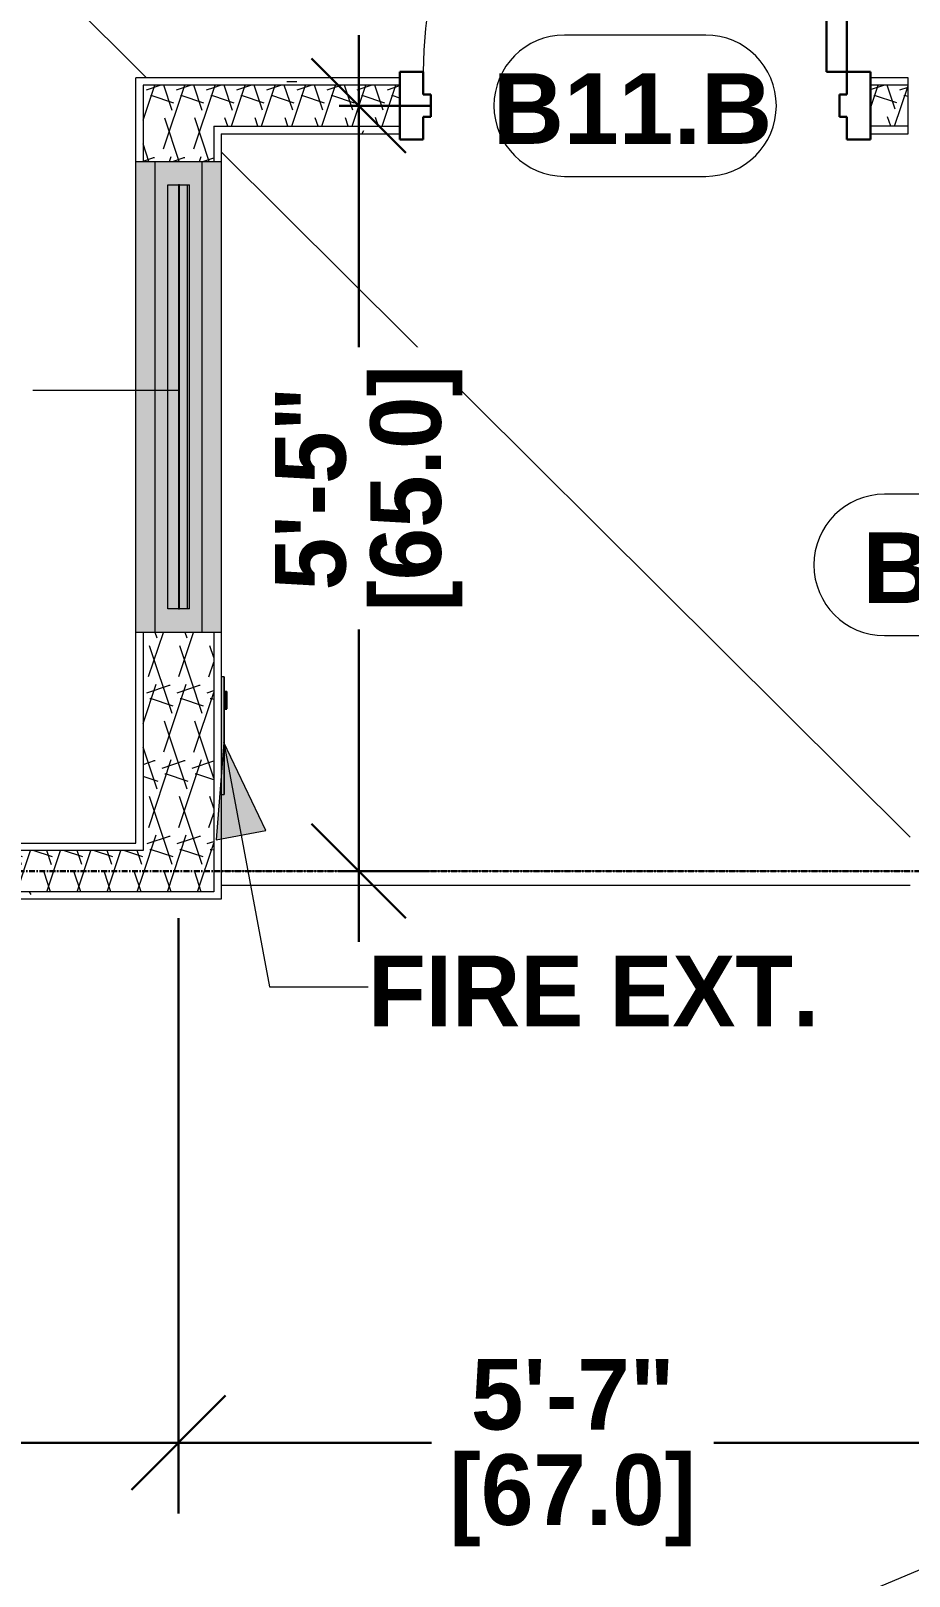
# Model space of a CAD drawing. Header units: inches. Extents: x -4124 to -1807, y 11006 to 12379.
# Drawn here: x -2714.9 to -2640.2, y 11787.3 to 11918.5 of the extents above; entities that cross this region are included whole.
import ezdxf

# ---------------------------------------------------------------- set-up
doc = ezdxf.new("R2010")
doc.units = ezdxf.units.IN
doc.header["$MEASUREMENT"] = 0
doc.linetypes.add('Grid Line 1_2_', pattern=[0.875, 0.5, -0.125, 0.125, -0.125])
doc.linetypes.add('Grid Line 1_2__2_', pattern=[0.875, 0.5, -0.125, 0.125, -0.125])
for name, color, linetype, lineweight in [('0-1', 7, 'Continuous', 5), ('A-ANNO-DIMS-1', 211, 'Continuous', 30), ('A-DOOR-3', 31, 'Continuous', 9), ('A-DOOR-4', 31, 'Continuous', 30), ('A-DOOR-FRAM', 31, 'Continuous', 30), ('A-DOOR-IDEN', 31, 'Continuous', 9), ('A-FLOR-1', 9, 'Continuous', 18), ('A-GLAZ-CWMG', 51, 'Continuous', 9), ('A-WALL', 113, 'Continuous', 18), ('A-WALL-IDEN', 211, 'Continuous', 9), ('A-WALL-PATT-5', 111, 'Continuous', 9), ('E-FIRE', 2, 'Continuous', 9), ('G-ANNO-TEXT', 231, 'Continuous', 9), ('I-WALL-2', 2, 'Continuous', 5), ('I-WALL-3', 2, 'Continuous', 9), ('S-GRID-1', 1, 'Grid Line 1_2_', 9), ('S-GRID-2', 1, 'Grid Line 1_2__2_', 30)]:
    doc.layers.add(name, color=color, linetype=linetype, lineweight=lineweight)
doc.styles.add('Arial_B', font='arialbd.ttf', dxfattribs={"height": 6})
doc.styles.add('Century Gothic_B', font='GOTHICB.TTF', dxfattribs={"height": 6})
doc.dimstyles.new('OD__1_16__Tol__', dxfattribs={"dimscale": 12, "dimtxt": 6.26501, "dimasz": 0.666667, "dimexe": 0.5, "dimexo": 0.333333, "dimgap": 0.083333, "dimtad": 1, "dimdec": 4, "dimrnd": 0.0625, "dimzin": 3, "dimdsep": 46, "dimlunit": 4, "dimtxsty": 'Century Gothic_B', "dimblk1": 'OBLIQUE', "dimblk2": 'OBLIQUE', "dimsah": 1, "dimcen": 0.09, "dimdle": 0.5, "dimazin": 0, "dimtfac": 1, "dimtdec": 4, "dimtix": 1, "dimtmove": 0, "dimatfit": 3, "dimfxl": 1, "dimtvp": 1, "dimtfill": 1, "dimfrac": 2, "dimtolj": 1, "dimtzin": 0, "dimlwd": 30, "dimlwe": 30, "dimarcsym": 2})
pattern_1 = [(161.57, (0.32, 0.32), (-2.560496185, -0.000537386), [0, -18.214, 2.022, 0]), (18.43, (-0.32, 0.32), (-2.560496185, 0.000537386), [0, -18.214, 2.022, 0]), (108.43, (0.32, 0.32), (1.27922091, -6.400876726), [6.07, -14.166]), (71.57, (-0.32, 0.32), (1.27922091, 6.400876726), [6.07, -14.166])]
pattern_2 = [(0, (0, 0), (20.48, 5.12), [0.845, -14.515, 0.845, -14.515, -81.92]), (0, (0, 0), (20.48, 5.12), [-30.72, 0.845, -29.875, 0.845, -14.515, -35.84]), (0, (0, 0), (20.48, 5.12), [-76.8, 0.845, -9.395, 0.845, -24.755]), (120, (7.68, 2.56), (-14.67405, 15.1762003), [0.845, -14.515, 0.845, -14.515, -81.92]), (120, (7.68, 2.56), (-14.67405, 15.1762003), [-30.72, 0.845, -29.875, 0.845, -14.515, -35.84]), (120, (7.68, 2.56), (-14.67405, 15.1762003), [-76.8, 0.845, -9.395, 0.845, -24.755]), (240, (10.24, 12.8), (-5.80595, -20.2962003), [0.845, -14.515, 0.845, -14.515, -81.92]), (240, (10.24, 12.8), (-5.80595, -20.2962003), [-30.72, 0.845, -29.875, 0.845, -14.515, -35.84]), (240, (10.24, 12.8), (-5.80595, -20.2962003), [-76.8, 0.845, -9.395, 0.845, -24.755])]

# ---------------------------------------------------------------- blocks, each defined once
blk = doc.blocks.new('CTR - 1st Phase - Shell_rvt-1-ENLARGED FLOOR PLAN - BASEMENT - EAST')
at = {"layer": 'A-FLOR-1'}
for p, q in [((-2705.02, 11914.56), (-2754.14, 11963.38)), ((-2640.14, 11850.08), (-2698.7, 11908.28)), ((-2640.14, 11847.19), (-2698.7, 11847.19)), ((-2698.7, 11846), (-2640.14, 11846)), ((-2521.39, 11837.19), (-2827.32, 11709.19))]:
    blk.add_line(p, q, dxfattribs=at)
at = {"layer": 'S-GRID-1'}
blk.add_line((-1807.14, 11847.19), (-4091.58, 11847.19), dxfattribs=at)
blk = doc.blocks.new('CTR - 1st Phase - Structure_rvt-1-ENLARGED FLOOR PLAN - BASEMENT - EAST')
at = {"layer": 'S-GRID-2'}
blk.add_line((-1807.14, 11847.19), (-4076.95, 11847.19), dxfattribs=at)
blk = doc.blocks.new('104416 - Fire Extinguishers - Wall - Class A - Light - 2A-2231923-ENLARGED FLOOR PLAN - BASEMENT - EAST')
at = {"layer": 'E-FIRE'}
for points in [[(14.44, 4.13), (14.41, 4.13), (14.44, 3.88)], [(14.84, 3.88), (14.84, 4.13), (14.44, 4.13), (14.44, 3.88)], [(15.03, 3.88), (15.03, 4.13), (14.84, 4.13), (14.84, 3.88)], [(15.11, 4.13), (15.03, 4.13), (15.03, 3.88), (15.11, 3.88)], [(15.24, 4.13), (15.11, 4.13), (15.11, 3.88), (15.24, 3.88)], [(15.51, 4.13), (15.24, 4.13), (15.27, 3.88), (15.51, 3.88)], [(15.73, 4.13), (15.51, 4.13), (15.51, 3.88), (15.73, 3.88)], [(15.87, 3.88), (15.87, 4.13), (15.73, 4.13), (15.73, 3.88)], [(15.91, 4.13), (15.87, 4.13), (15.87, 3.88), (15.91, 3.88)], [(15.94, 4.13), (15.91, 4.13), (15.94, 3.88)], [(23.19, 3.88), (13.19, 3.88), (13.19, 3.62), (23.19, 3.62)]]:
    blk.add_hatch(color=256, dxfattribs=at).paths.add_polyline_path(points, flags=0)
for p, q in [((14.41, 3.88), (14.41, 4.13)), ((14.44, 4.13), (14.84, 4.13)), ((14.44, 3.88), (14.44, 4.13)), ((14.84, 4.13), (15.03, 4.13)), ((14.84, 3.88), (14.84, 4.13)), ((15.03, 4.13), (15.11, 4.13)), ((15.03, 3.88), (15.03, 4.13)), ((15.11, 4.13), (15.24, 4.13)), ((15.11, 3.88), (15.11, 4.13)), ((15.24, 4.13), (15.51, 4.13)), ((15.24, 3.88), (15.24, 4.13)), ((15.51, 4.13), (15.73, 4.13)), ((15.51, 3.88), (15.51, 4.13)), ((15.73, 4.13), (15.87, 4.13)), ((15.73, 3.88), (15.73, 4.13)), ((15.87, 4.13), (15.91, 4.13)), ((15.87, 3.88), (15.87, 4.13)), ((15.91, 3.88), (15.91, 4.13)), ((15.94, 3.88), (15.94, 4.13)), ((13.19, 3.88), (13.19, 3.62)), ((23.19, 3.88), (13.19, 3.88)), ((13.19, 3.88), (23.19, 3.88)), ((13.19, 3.88), (13.19, 3.62)), ((23.19, 3.62), (23.19, 3.88)), ((23.19, 3.62), (23.19, 3.88))]:
    blk.add_line(p, q, dxfattribs=at)
blk = doc.blocks.new('HOLLOW METAL - HM - METAL LEAF - 3-0 x 7-0-2191985-ENLARGED FLOOR PLAN - BASEMENT - EAST')
at = {"layer": 'A-DOOR-3'}
blk.add_arc((18, 3.125), 36, 90, 180, dxfattribs=at)
at = {"layer": 'A-DOOR-4'}
for p, q in [((18, 39.125), (16.25, 39.125)), ((16.25, 39.125), (16.25, 3.125)), ((18, 3.125), (18, 39.125)), ((16.25, 3.125), (18, 3.125))]:
    blk.add_line(p, q, dxfattribs=at)
at = {"layer": 'A-DOOR-FRAM'}
for p, q in [((-18, 3.125), (-20, 3.125)), ((-20, 3.125), (-20, -2.625)), ((-18, 1.1875), (-18, 3.125)), ((18, 3.125), (18, 1.1875)), ((20, 3.125), (18, 3.125)), ((20, -2.625), (20, 3.125)), ((-17.375, 1.1875), (-18, 1.1875)), ((-17.375, -0.6875), (-17.375, 1.1875)), ((18, 1.1875), (17.375, 1.1875)), ((17.375, 1.1875), (17.375, -0.6875)), ((-18, -2.625), (-18, -0.6875)), ((-18, -0.6875), (-17.375, -0.6875)), ((17.375, -0.6875), (18, -0.6875)), ((18, -0.6875), (18, -2.625)), ((-20, -2.625), (-18, -2.625)), ((18, -2.625), (20, -2.625))]:
    blk.add_line(p, q, dxfattribs=at)
blk = doc.blocks.new('Rectangular Mullion - Louver Frame-2240308-ENLARGED FLOOR PLAN - BASEMENT - EAST')
at = {"layer": 'A-GLAZ-CWMG'}
h = blk.add_hatch(color=256, dxfattribs=at)
h.paths.add_polyline_path([(-2704.32, 11867.46), (-2700.32, 11867.46), (-2700.32, 11907.46), (-2704.32, 11907.46), (-2704.32, 11869.46)], flags=0)
h.paths.add_polyline_path([(-2702.23, 11869.46), (-2703.21, 11869.46), (-2703.21, 11905.46), (-2701.37, 11905.46), (-2701.37, 11869.46), (-2701.56, 11869.46)], flags=0)
for p, q in [((-2704.32, 11907.46), (-2704.32, 11867.46)), ((-2700.32, 11907.46), (-2700.32, 11867.46))]:
    blk.add_line(p, q, dxfattribs=at)
blk = doc.blocks.new('Rectangular Mullion - louver-2240307-ENLARGED FLOOR PLAN - BASEMENT - EAST')
at = {"layer": 'A-GLAZ-CWMG'}
for points in [[(-2702.23, 11869.46), (-2701.56, 11869.46), (-2701.56, 11905.46), (-2702.23, 11905.46), (-2702.23, 11902.98)], [(-2701.37, 11869.46), (-2701.37, 11905.46), (-2701.56, 11905.46), (-2701.56, 11869.46), (-2701.43, 11869.46)]]:
    blk.add_hatch(color=256, dxfattribs=at).paths.add_polyline_path(points, flags=0)
for p, q in [((-2702.23, 11905.46), (-2701.56, 11905.46)), ((-2701.56, 11905.46), (-2701.37, 11905.46)), ((-2701.56, 11869.46), (-2701.56, 11905.46)), ((-2701.37, 11869.46), (-2701.37, 11905.46)), ((-2701.56, 11869.46), (-2702.23, 11869.46)), ((-2701.37, 11869.46), (-2701.56, 11869.46))]:
    blk.add_line(p, q, dxfattribs=at)
blk = doc.blocks.new('Rectangular Mullion - louver-V9-ENLARGED FLOOR PLAN - BASEMENT - EAST')
at = {"layer": 'A-GLAZ-CWMG'}
for points in [[(-2703.21, 11869.46), (-2702.32, 11869.46), (-2702.32, 11905.46), (-2703.21, 11905.46), (-2703.21, 11902.98)], [(-2702.32, 11869.46), (-2702.23, 11869.46), (-2702.23, 11905.46), (-2702.32, 11905.46), (-2702.32, 11902.98)]]:
    blk.add_hatch(color=256, dxfattribs=at).paths.add_polyline_path(points, flags=0)
for p, q in [((-2703.21, 11905.46), (-2702.32, 11905.46)), ((-2703.21, 11869.46), (-2703.21, 11905.46)), ((-2702.23, 11905.46), (-2702.32, 11905.46)), ((-2702.32, 11905.46), (-2702.32, 11869.46)), ((-2702.23, 11869.46), (-2702.23, 11905.46)), ((-2702.32, 11869.46), (-2703.21, 11869.46)), ((-2702.32, 11869.46), (-2702.23, 11869.46))]:
    blk.add_line(p, q, dxfattribs=at)
blk = doc.blocks.new('_Oblique')
at = {"color": 0, "linetype": 'ByBlock', "lineweight": -2}
blk.add_line((-0.5, -0.5), (0.5, 0.5), dxfattribs=at)
blk = doc.blocks.new('DIMBLOCK21-ENLARGED FLOOR PLAN - BASEMENT - EAST')
at = {"layer": 'A-ANNO-DIMS-1', "color": 0, "lineweight": 30, "transparency": 16777216}
for p, q in [((-2870.32, 11843.19), (-2870.32, 11792.65)), ((-2702.32, 11843.19), (-2702.32, 11792.65)), ((-2876.32, 11798.65), (-2696.32, 11798.65))]:
    blk.add_line(p, q, dxfattribs=at)
at = {"layer": 'Defpoints', "color": 0, "transparency": 16777216}
for p in [(-2870.32, 11847.19), (-2702.32, 11847.19), (-2702.32, 11798.65)]:
    blk.add_point(p, dxfattribs=at)
at = {"layer": 'A-ANNO-DIMS-1', "color": 0, "lineweight": 30, "transparency": 16777216, "xscale": 7.999999999999998, "yscale": 7.999999999999998, "zscale": 7.999999999999998, "rotation": 180}
blk.add_blockref('_Oblique', (-2870.32, 11798.65), dxfattribs=at)
at = {"layer": 'A-ANNO-DIMS-1', "color": 0, "lineweight": 30, "transparency": 16777216, "xscale": 7.999999999999998, "yscale": 7.999999999999998, "zscale": 7.999999999999998}
blk.add_blockref('_Oblique', (-2702.32, 11798.65), dxfattribs=at)
at = {"layer": 'A-ANNO-DIMS-1', "color": 0, "transparency": 16777216, "insert": (-2786.32, 11802.8), "char_height": 6, "attachment_point": 5, "style": 'Century Gothic_B', "bg_fill": 3, "box_fill_scale": 1.25, "bg_fill_color": 256, "bg_fill_true_color": 13158600, "bg_fill_transparency": 0}
blk.add_mtext('\\A1;14\'-0"', dxfattribs=at)
at = {"layer": 'A-ANNO-DIMS-1', "color": 0, "transparency": 16777216, "insert": (-2786.32, 11793.76), "char_height": 6, "attachment_point": 5, "style": 'Century Gothic_B', "bg_fill": 3, "box_fill_scale": 1.25, "bg_fill_color": 256, "bg_fill_true_color": 13158600, "bg_fill_transparency": 0}
blk.add_mtext('\\A1;[168.0]', dxfattribs=at)
blk = doc.blocks.new('DIMBLOCK22-ENLARGED FLOOR PLAN - BASEMENT - EAST')
at = {"layer": 'A-ANNO-DIMS-1', "color": 0, "lineweight": 30, "transparency": 16777216}
for p, q in [((-2702.32, 11843.19), (-2702.32, 11792.65)), ((-2635.3, 11836.56), (-2635.3, 11792.65)), ((-2708.32, 11798.65), (-2629.3, 11798.65))]:
    blk.add_line(p, q, dxfattribs=at)
at = {"layer": 'Defpoints', "color": 0, "transparency": 16777216}
for p in [(-2702.32, 11847.19), (-2635.3, 11840.56), (-2635.3, 11798.65)]:
    blk.add_point(p, dxfattribs=at)
at = {"layer": 'A-ANNO-DIMS-1', "color": 0, "lineweight": 30, "transparency": 16777216, "xscale": 7.999999999999998, "yscale": 7.999999999999998, "zscale": 7.999999999999998, "rotation": 180}
blk.add_blockref('_Oblique', (-2702.32, 11798.65), dxfattribs=at)
at = {"layer": 'A-ANNO-DIMS-1', "color": 0, "lineweight": 30, "transparency": 16777216, "xscale": 7.999999999999998, "yscale": 7.999999999999998, "zscale": 7.999999999999998}
blk.add_blockref('_Oblique', (-2635.3, 11798.65), dxfattribs=at)
at = {"layer": 'A-ANNO-DIMS-1', "color": 0, "transparency": 16777216, "insert": (-2668.81, 11802.72), "char_height": 6, "attachment_point": 5, "style": 'Century Gothic_B', "bg_fill": 3, "box_fill_scale": 1.25, "bg_fill_color": 256, "bg_fill_true_color": 13158600, "bg_fill_transparency": 0}
blk.add_mtext('\\A1;5\'-7"', dxfattribs=at)
at = {"layer": 'A-ANNO-DIMS-1', "color": 0, "transparency": 16777216, "insert": (-2668.81, 11793.76), "char_height": 6, "attachment_point": 5, "style": 'Century Gothic_B', "bg_fill": 3, "box_fill_scale": 1.25, "bg_fill_color": 256, "bg_fill_true_color": 13158600, "bg_fill_transparency": 0}
blk.add_mtext('\\A1;[67.0]', dxfattribs=at)
blk = doc.blocks.new('DIMBLOCK23-ENLARGED FLOOR PLAN - BASEMENT - EAST')
at = {"layer": 'A-ANNO-DIMS-1', "color": 0, "lineweight": 30, "transparency": 16777216}
for p, q in [((-2635.3, 11836.56), (-2635.3, 11792.65)), ((-2524.32, 11837), (-2524.32, 11792.65)), ((-2641.3, 11798.65), (-2518.32, 11798.65))]:
    blk.add_line(p, q, dxfattribs=at)
at = {"layer": 'Defpoints', "color": 0, "transparency": 16777216}
for p in [(-2635.3, 11840.56), (-2524.32, 11841), (-2524.32, 11798.65)]:
    blk.add_point(p, dxfattribs=at)
at = {"layer": 'A-ANNO-DIMS-1', "color": 0, "lineweight": 30, "transparency": 16777216, "xscale": 7.999999999999998, "yscale": 7.999999999999998, "zscale": 7.999999999999998, "rotation": 180}
blk.add_blockref('_Oblique', (-2635.3, 11798.65), dxfattribs=at)
at = {"layer": 'A-ANNO-DIMS-1', "color": 0, "lineweight": 30, "transparency": 16777216, "xscale": 7.999999999999998, "yscale": 7.999999999999998, "zscale": 7.999999999999998}
blk.add_blockref('_Oblique', (-2524.32, 11798.65), dxfattribs=at)
at = {"layer": 'A-ANNO-DIMS-1', "color": 0, "transparency": 16777216, "insert": (-2579.81, 11802.8), "char_height": 6, "attachment_point": 5, "style": 'Century Gothic_B', "bg_fill": 3, "box_fill_scale": 1.25, "bg_fill_color": 256, "bg_fill_true_color": 13158600, "bg_fill_transparency": 0}
blk.add_mtext('\\A1;9\'-3"', dxfattribs=at)
at = {"layer": 'A-ANNO-DIMS-1', "color": 0, "transparency": 16777216, "insert": (-2579.81, 11793.76), "char_height": 6, "attachment_point": 5, "style": 'Century Gothic_B', "bg_fill": 3, "box_fill_scale": 1.25, "bg_fill_color": 256, "bg_fill_true_color": 13158600, "bg_fill_transparency": 0}
blk.add_mtext('\\A1;[111.0]', dxfattribs=at)
blk = doc.blocks.new('Door Tag - Plans-594102-ENLARGED FLOOR PLAN - BASEMENT - EAST')
at = {"layer": 'A-DOOR-IDEN'}
for p, q in [((0.09375, 0.09375), (-0.09375, 0.09375)), ((-0.09375, -0.09375), (0.09375, -0.09375))]:
    blk.add_line(p, q, dxfattribs=at)
for centre, start, end in [((-0.09375, 0), 90, 270), ((0.09375, 0), 270, 90)]:
    blk.add_arc(centre, 0.09375, start, end, dxfattribs=at)
blk = doc.blocks.new('DIMBLOCK37-ENLARGED FLOOR PLAN - BASEMENT - EAST')
at = {"layer": 'A-ANNO-DIMS-1', "color": 0, "lineweight": 30, "transparency": 16777216}
for p, q in [((-2687, 11841.19), (-2687, 11918.19)), ((-2688.65, 11912.19), (-2681, 11912.19)), ((-2688.65, 11847.19), (-2681, 11847.19))]:
    blk.add_line(p, q, dxfattribs=at)
at = {"layer": 'Defpoints', "color": 0, "transparency": 16777216}
for p in [(-2692.65, 11912.19), (-2687, 11912.19), (-2692.65, 11847.19)]:
    blk.add_point(p, dxfattribs=at)
at = {"layer": 'A-ANNO-DIMS-1', "color": 0, "lineweight": 30, "transparency": 16777216, "xscale": 7.999999999999998, "yscale": 7.999999999999998, "zscale": 7.999999999999998}
for p, rotation in [((-2687, 11912.19), 90), ((-2687, 11847.19), 270)]:
    blk.add_blockref('_Oblique', p, dxfattribs=dict(at, rotation=rotation))
at = {"layer": 'A-ANNO-DIMS-1', "color": 0, "transparency": 16777216, "insert": (-2691.07, 11879.69), "char_height": 6, "attachment_point": 5, "rotation": 90, "style": 'Century Gothic_B', "bg_fill": 3, "box_fill_scale": 1.25, "bg_fill_color": 256, "bg_fill_true_color": 13158600, "bg_fill_transparency": 0}
blk.add_mtext('\\A1;5\'-5"', dxfattribs=at)
at = {"layer": 'A-ANNO-DIMS-1', "color": 0, "transparency": 16777216, "insert": (-2682.11, 11879.69), "char_height": 6, "attachment_point": 5, "rotation": 90, "style": 'Century Gothic_B', "bg_fill": 3, "box_fill_scale": 1.25, "bg_fill_color": 256, "bg_fill_true_color": 13158600, "bg_fill_transparency": 0}
blk.add_mtext('\\A1;[65.0]', dxfattribs=at)

msp = doc.modelspace()

# ---------------------------------------------------------------- hatches: boundary and pattern name
at = {"layer": 'A-WALL-PATT-5'}
h = msp.add_hatch(dxfattribs=at)
h.set_pattern_fill('FP_4', color=256, style=0, pattern_type=2)
h.set_pattern_definition(pattern_2)
h.paths.add_polyline_path([(-2640.32374, 11913.9394), (-2640.32374, 11914.5644), (-2643.51124, 11914.5644), (-2643.51124, 11913.9394)], flags=0)
h.paths.add_polyline_path([(-2698.69874, 11913.9394), (-2683.51124, 11913.9394), (-2683.51124, 11914.5644), (-2705.32374, 11914.5644), (-2705.32374, 11913.9394), (-2699.32374, 11913.9394)], flags=0)
h = msp.add_hatch(dxfattribs=at)
h.set_pattern_fill('FP_5', color=256, style=0, pattern_type=2)
h.set_pattern_definition(pattern_1)
h.paths.add_polyline_path([(-2705.32374, 11845.4394), (-2699.32374, 11845.4394), (-2699.32374, 11867.45801), (-2705.32374, 11867.45801), (-2705.32374, 11846.00188)], flags=0)
h.paths.add_polyline_path([(-2705.32374, 11907.45801), (-2699.32374, 11907.45801), (-2699.32374, 11913.9394), (-2705.32374, 11913.9394)], flags=0)
h = msp.add_hatch(dxfattribs=at)
h.set_pattern_fill('FP_5', color=256, style=0, pattern_type=2)
h.set_pattern_definition(pattern_1)
h.paths.add_polyline_path([(-2698.69874, 11910.4394), (-2683.51124, 11910.4394), (-2683.51124, 11913.9394), (-2699.32374, 11913.9394), (-2699.32374, 11910.4394)], flags=0)
h.paths.add_polyline_path([(-2640.32374, 11910.4394), (-2640.32374, 11913.9394), (-2643.51124, 11913.9394), (-2643.51124, 11910.4394)], flags=0)
h = msp.add_hatch(dxfattribs=at)
h.set_pattern_fill('FP_4', color=256, style=0, pattern_type=2)
h.set_pattern_definition(pattern_2)
h.paths.add_polyline_path([(-2698.69874, 11909.8144), (-2683.51124, 11909.8144), (-2683.51124, 11910.4394), (-2698.69874, 11910.4394)], flags=0)
h.paths.add_polyline_path([(-2640.32374, 11909.8144), (-2640.32374, 11910.4394), (-2643.51124, 11910.4394), (-2643.51124, 11909.8144)], flags=0)
h = msp.add_hatch(dxfattribs=at)
h.set_pattern_fill('FP_4', color=256, style=0, pattern_type=2)
h.set_pattern_definition(pattern_2)
h.paths.add_polyline_path([(-2747.28464, 11848.9394), (-2705.94874, 11848.9394), (-2705.94874, 11849.5644), (-2747.32374, 11849.5644), (-2747.32374, 11848.9394)], flags=0)
h.paths.add_polyline_path([(-2835.245, 11848.9394), (-2835.245, 11849.5644), (-2867.94874, 11849.5644), (-2867.94874, 11848.9394)], flags=0)
h.paths.add_polyline_path([(-2819.40248, 11848.9394), (-2819.32374, 11848.9394), (-2819.32374, 11849.5644), (-2819.40248, 11849.56338), (-2819.40248, 11849.1894)], flags=0)
h = msp.add_hatch(dxfattribs=at)
h.set_pattern_fill('FP_5', color=256, style=0, pattern_type=2)
h.set_pattern_definition(pattern_1)
h.paths.add_polyline_path([(-2705.32374, 11845.4394), (-2705.32374, 11848.9394), (-2747.32374, 11848.9394), (-2747.32374, 11845.4394), (-2705.94874, 11845.4394)], flags=0)
h.paths.add_polyline_path([(-2835.245, 11845.4394), (-2835.245, 11848.9394), (-2868.57374, 11848.9394), (-2868.57374, 11845.4394), (-2867.94874, 11845.4394)], flags=0)
h.paths.add_polyline_path([(-2819.40248, 11845.4394), (-2819.32374, 11845.4394), (-2819.32374, 11848.9394), (-2819.40248, 11848.93373), (-2819.40248, 11846.00188)], flags=0)
h = msp.add_hatch(dxfattribs=at)
h.set_pattern_fill('FP_4', color=256, style=0, pattern_type=2)
h.set_pattern_definition(pattern_2)
h.paths.add_polyline_path([(-2713.60543, 11844.8144), (-2699.32374, 11844.8144), (-2699.32374, 11845.4394), (-2747.32374, 11845.4394), (-2747.32374, 11844.8144), (-2747.28464, 11844.8144)], flags=0)
h.paths.add_polyline_path([(-2868.57374, 11844.8144), (-2835.245, 11844.8144), (-2835.245, 11845.4394), (-2872.07374, 11845.4394), (-2872.07374, 11844.8144), (-2872.04049, 11844.8144)], flags=0)
h.paths.add_polyline_path([(-2819.40248, 11844.8144), (-2819.32374, 11844.8144), (-2819.32374, 11845.4394), (-2819.40248, 11845.43838), (-2819.40248, 11845.1894)], flags=0)
at = {"layer": 'G-ANNO-TEXT'}
msp.add_hatch(color=256, dxfattribs=at).paths.add_polyline_path([(-2698.4718, 11858.10078), (-2699.10393, 11849.84273), (-2694.89022, 11850.63303)], flags=0)
at = {"layer": 'I-WALL-2'}
h = msp.add_hatch(color=256, dxfattribs=at)
h.paths.add_polyline_path([(-2705.94874, 11867.45801), (-2704.32374, 11867.45801), (-2704.32374, 11907.45801), (-2705.94874, 11907.45801), (-2705.94874, 11902.98266)], flags=0)
h.paths.add_polyline_path([(-2698.69874, 11867.45801), (-2698.69874, 11907.45801), (-2700.32374, 11907.45801), (-2700.32374, 11867.45801), (-2699.32374, 11867.45801)], flags=0)

# ---------------------------------------------------------------- linework, layer by layer
at = {"layer": 'A-WALL'}
for p, q in [((-2705.32374, 11913.9394), (-2705.32374, 11907.45801)), ((-2683.51124, 11913.9394), (-2705.32374, 11913.9394)), ((-2640.32374, 11913.9394), (-2643.51124, 11913.9394)), ((-2699.32374, 11910.4394), (-2699.32374, 11907.45801)), ((-2699.32374, 11910.4394), (-2683.51124, 11910.4394)), ((-2640.32374, 11910.4394), (-2643.51124, 11910.4394)), ((-2705.32374, 11867.45801), (-2705.32374, 11848.9394)), ((-2699.32374, 11867.45801), (-2699.32374, 11845.4394)), ((-2705.32374, 11848.9394), (-2747.32374, 11848.9394)), ((-2699.32374, 11845.4394), (-2747.32374, 11845.4394))]:
    msp.add_line(p, q, dxfattribs=at)
at = {"layer": 'A-WALL-IDEN'}
msp.add_line((-2702.32374, 11888.00416), (-2714.70653, 11888.00416), dxfattribs=at)
at = {"layer": 'G-ANNO-TEXT'}
for p, q in [((-2698.4718, 11858.10078), (-2699.10393, 11849.84273)), ((-2694.89022, 11850.63303), (-2698.4718, 11858.10078)), ((-2698.4718, 11858.10078), (-2694.57967, 11837.34886)), ((-2699.10393, 11849.84273), (-2694.89022, 11850.63303)), ((-2694.57967, 11837.34886), (-2686.19968, 11837.34886))]:
    msp.add_line(p, q, dxfattribs=at)
at = {"layer": 'I-WALL-3'}
for p, q in [((-2705.94874, 11849.5644), (-2705.94874, 11914.5644)), ((-2683.51124, 11914.5644), (-2705.94874, 11914.5644)), ((-2640.32374, 11914.5644), (-2643.51124, 11914.5644)), ((-2640.32374, 11909.8144), (-2640.32374, 11914.5644)), ((-2698.69874, 11909.8144), (-2698.69874, 11844.8144)), ((-2698.69874, 11909.8144), (-2683.51124, 11909.8144)), ((-2643.51124, 11909.8144), (-2640.32374, 11909.8144)), ((-2705.94874, 11907.45801), (-2698.69874, 11907.45801)), ((-2698.69874, 11867.45801), (-2705.94874, 11867.45801)), ((-2867.94874, 11849.5644), (-2705.94874, 11849.5644)), ((-2698.69874, 11844.8144), (-2872.69874, 11844.8144))]:
    msp.add_line(p, q, dxfattribs=at)

# ---------------------------------------------------------------- block references
at = {"layer": '0-1'}
for name in ['CTR - 1st Phase - Shell_rvt-1-ENLARGED FLOOR PLAN - BASEMENT - EAST', 'CTR - 1st Phase - Structure_rvt-1-ENLARGED FLOOR PLAN - BASEMENT - EAST']:
    msp.add_blockref(name, (0, 0), dxfattribs=at)
at = {"layer": 'A-DOOR-3'}
msp.add_blockref('HOLLOW METAL - HM - METAL LEAF - 3-0 x 7-0-2191985-ENLARGED FLOOR PLAN - BASEMENT - EAST', (-2663.51124, 11911.9394), dxfattribs=at)
at = {"layer": 'A-DOOR-IDEN', "xscale": 63.99999999999997, "yscale": 63.99999999999997, "zscale": 63.99999999999997}
for p in [(-2663.51124, 11912.1894), (-2636.32374, 11873.1894)]:
    msp.add_blockref('Door Tag - Plans-594102-ENLARGED FLOOR PLAN - BASEMENT - EAST', p, dxfattribs=at)
at = {"layer": 'A-GLAZ-CWMG'}
for name in ['Rectangular Mullion - Louver Frame-2240308-ENLARGED FLOOR PLAN - BASEMENT - EAST', 'Rectangular Mullion - louver-V9-ENLARGED FLOOR PLAN - BASEMENT - EAST', 'Rectangular Mullion - louver-2240307-ENLARGED FLOOR PLAN - BASEMENT - EAST']:
    msp.add_blockref(name, (0, 0), dxfattribs=at)
at = {"layer": 'E-FIRE', "rotation": 269.9999999999999}
msp.add_blockref('104416 - Fire Extinguishers - Wall - Class A - Light - 2A-2231923-ENLARGED FLOOR PLAN - BASEMENT - EAST', (-2702.32374, 11876.87719), dxfattribs=at)

# ---------------------------------------------------------------- texts
at = {"layer": 'A-DOOR-IDEN', "char_height": 6, "attachment_point": 1, "style": 'Arial_B'}
for s, insert, width in [('B11.B', (-2675.62067, 11914.94911), 29.088), ('B13', (-2644.1875, 11875.94911), 18.786)]:
    msp.add_mtext(s, dxfattribs=dict(at, insert=insert, width=width))
at = {"layer": 'G-ANNO-TEXT', "insert": (-2686.19968, 11840.01711), "char_height": 6, "width": 41.612, "attachment_point": 1, "style": 'Century Gothic_B'}
msp.add_mtext('FIRE EXT.', dxfattribs=at)

# ---------------------------------------------------------------- next in the draw order: dimensions: what is measured, and where the dimension line sits
at = {"layer": 'A-ANNO-DIMS-1'}
dim = msp.add_linear_dim(base=(-2702.32374, 11798.64698), p1=(-2870.32374, 11847.1894), p2=(-2702.32374, 11847.1894), dimstyle='OD__1_16__Tol__', override={"dimpost": '<>\\X', "dimfxl": 168}, dxfattribs=at)
dim.commit()
dim.dimension.update_dxf_attribs({"geometry": 'DIMBLOCK21-ENLARGED FLOOR PLAN - BASEMENT - EAST', "text_midpoint": (-2786.32374, 11798.64698)})

# ---------------------------------------------------------------- next in the draw order: dimensions: what is measured, and where the dimension line sits
dim = msp.add_linear_dim(base=(-2635.29874, 11798.64698), p1=(-2702.32374, 11847.1894), p2=(-2635.29874, 11840.5644), dimstyle='OD__1_16__Tol__', override={"dimpost": '<>\\X', "dimfxl": 67.351624}, dxfattribs=at)
dim.commit()
dim.dimension.update_dxf_attribs({"geometry": 'DIMBLOCK22-ENLARGED FLOOR PLAN - BASEMENT - EAST', "text_midpoint": (-2668.81124, 11798.64698)})

# ---------------------------------------------------------------- next in the draw order: dimensions: what is measured, and where the dimension line sits
dim = msp.add_linear_dim(base=(-2686.99672, 11912.1894), p1=(-2692.65357, 11847.1894), p2=(-2692.65357, 11912.1894), angle=90, dimstyle='OD__1_16__Tol__', override={"dimpost": '<>\\X', "dimfxl": 65}, dxfattribs=at)
dim.commit()
dim.dimension.update_dxf_attribs({"geometry": 'DIMBLOCK37-ENLARGED FLOOR PLAN - BASEMENT - EAST', "text_midpoint": (-2686.99672, 11879.6894)})
dim = msp.add_linear_dim(base=(-2524.32374, 11798.64698), p1=(-2635.29874, 11840.5644), p2=(-2524.32374, 11841.0019), dimstyle='OD__1_16__Tol__', override={"dimpost": '<>\\X', "dimfxl": 110.975862}, dxfattribs=at)
dim.commit()
dim.dimension.update_dxf_attribs({"geometry": 'DIMBLOCK23-ENLARGED FLOOR PLAN - BASEMENT - EAST', "text_midpoint": (-2579.81124, 11798.64698)})

doc.saveas('drawing.dxf')
